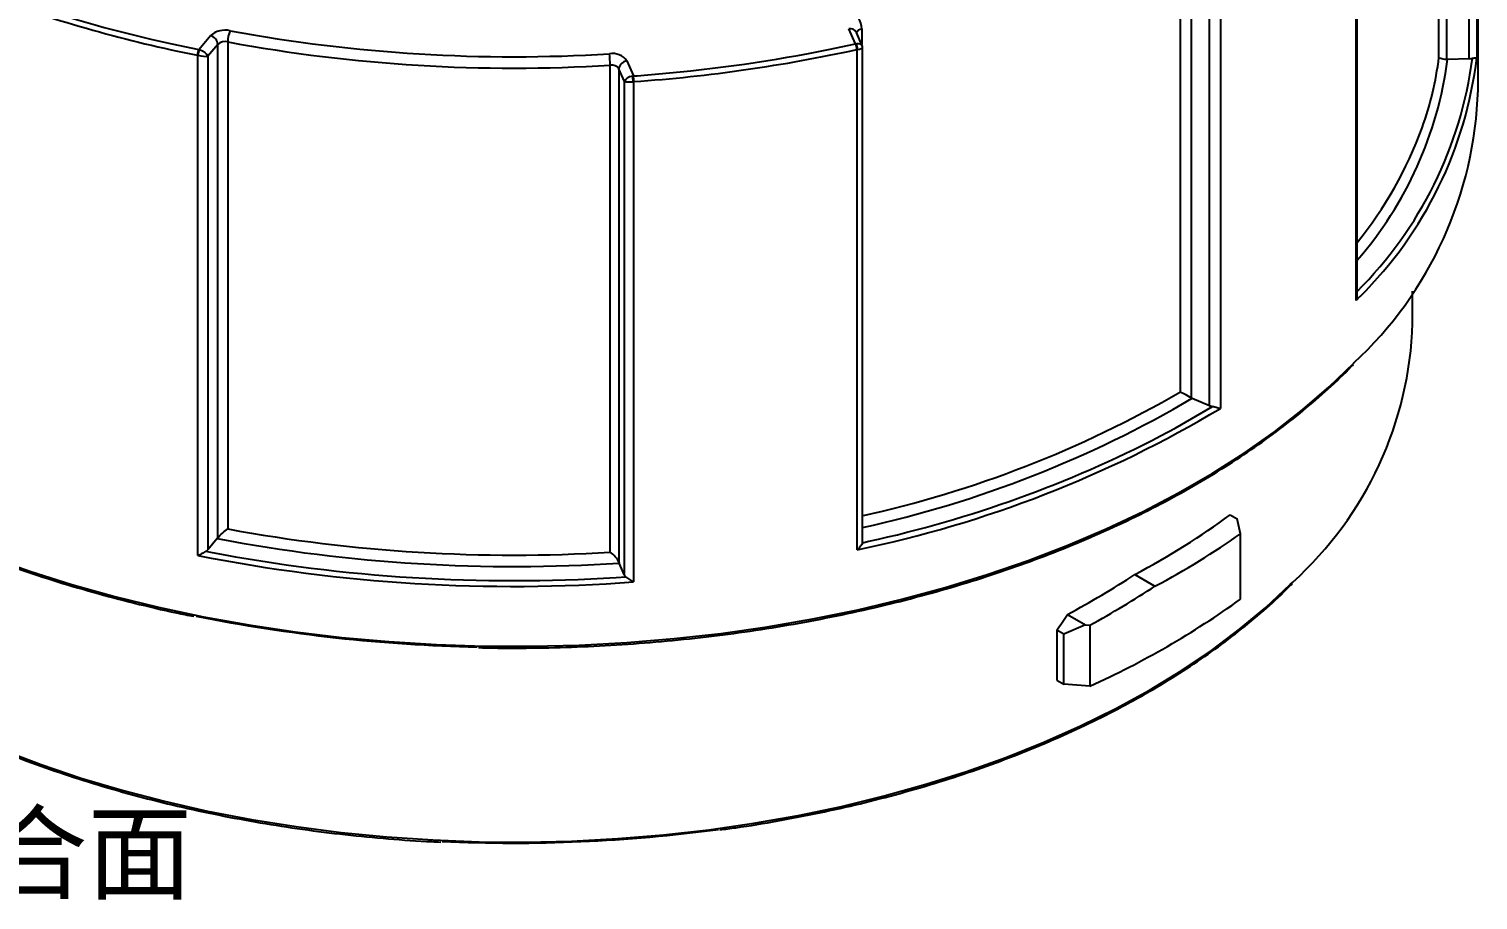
# Model space of a CAD drawing. Header units: millimetres. Extents: x 2517 to 6633, y 792 to 3241.
# Drawn here: x 3357.27 to 3385.64, y 928.48 to 945.54 of the extents above; entities that cross this region are included whole.
import ezdxf

# ---------------------------------------------------------------- set-up
doc = ezdxf.new("R2010")
doc.units = ezdxf.units.MM
doc.layers.add('实线', color=7, linetype='Continuous', lineweight=25)
doc.styles.get("Standard").update_dxf_attribs({"font": 'simfang.ttf'})

msp = doc.modelspace()

# ---------------------------------------------------------------- linework, layer by layer
at = {"layer": '实线'}
for p, q in [((3385.6378, 944.3448), (3385.6378, 955.3191)), ((3385.6141, 954.7724), (3385.6141, 944.9744)), ((3384.8729, 944.9793), (3384.8729, 954.5165)), ((3385.0213, 954.6021), (3385.0213, 944.9355)), ((3385.4655, 944.9522), (3385.4655, 954.6201)), ((3383.2502, 940.2153), (3383.2502, 950.0133)), ((3383.2705, 940.3035), (3383.2705, 950.0463)), ((3379.8139, 938.4298), (3379.8139, 947.967)), ((3380.0229, 947.9775), (3380.0229, 938.3108)), ((3380.3831, 938.1586), (3380.3831, 947.8264)), ((3380.5944, 947.9031), (3380.5944, 938.1051)), ((3360.5885, 945.1324), (3360.819, 945.4052)), ((3373.447, 945.2416), (3373.3198, 945.5362)), ((3373.4646, 945.4734), (3373.4667, 945.4689)), ((3373.5807, 945.205), (3373.4667, 945.4689)), ((3373.5703, 945.5358), (3373.5703, 945.2291)), ((3360.9628, 945.2341), (3360.7676, 945.0031)), ((3360.9628, 935.5674), (3360.9628, 945.2341)), ((3361.1559, 945.2815), (3361.1559, 935.7443)), ((3373.4845, 935.3366), (3373.4845, 945.1347)), ((3373.5875, 935.4883), (3373.5875, 945.1719)), ((3360.5714, 935.2231), (3360.5714, 945.0211)), ((3360.7676, 945.0031), (3360.7676, 935.3352)), ((3368.6458, 935.2898), (3368.6458, 944.827)), ((3368.9729, 944.9105), (3369.1001, 944.6159)), ((3385.4655, 944.9522), (3385.0431, 944.9352)), ((3368.9254, 944.5081), (3368.8177, 944.7575)), ((3368.8177, 944.7575), (3368.8177, 935.0908)), ((3369.1001, 944.6159), (3369.1736, 944.6214)), ((3368.9254, 934.8402), (3368.9254, 944.5081)), ((3369.1005, 944.5036), (3369.1005, 934.7056)), ((3383.327, 940.2957), (3383.2502, 940.2153)), ((3384.3578, 939.7721), (3384.3578, 940.4)), ((3380.3831, 938.1586), (3380.0406, 938.3022)), ((3380.7837, 936.0188), (3380.9199, 935.9402)), ((3380.9884, 935.6481), (3380.9199, 935.9402)), ((3360.9532, 935.5549), (3360.7676, 935.3352)), ((3373.5856, 935.4739), (3373.7117, 935.5026)), ((3380.9884, 934.3699), (3380.9884, 935.6481)), ((3360.7289, 935.3061), (3360.8211, 935.2882)), ((3368.9254, 934.8402), (3368.8229, 935.0774)), ((3368.7649, 934.7949), (3368.9527, 934.8071)), ((3378.9169, 934.8505), (3379.3129, 934.6219)), ((3377.5998, 934.0687), (3377.955, 933.8636)), ((3377.3896, 933.7605), (3377.3896, 932.7857)), ((3377.5258, 933.6819), (3377.3896, 933.7605)), ((3377.955, 933.8636), (3377.5258, 933.6819)), ((3377.955, 933.8636), (3378.0395, 933.8608)), ((3378.0395, 933.8608), (3378.0395, 932.6675)), ((3377.5258, 932.707), (3377.5258, 933.6819)), ((3377.3896, 932.7857), (3377.5258, 932.707)), ((3378.0395, 932.6675), (3377.5258, 932.707))]:
    msp.add_line(p, q, dxfattribs=at)
at = {"layer": '实线', "flags": 128}
for points in [[(3359.6503, 945.3369), (3360.061, 945.2433), (3360.5885, 945.1324)], [(3372.5254, 945.0547), (3372.9195, 945.1309), (3373.447, 945.2416)], [(3356.4881, 935.199), (3357.2842, 934.917), (3358.1034, 934.6581), (3358.9438, 934.4229), (3359.8033, 934.2119), (3360.6798, 934.0258), (3361.5713, 933.8649), (3362.4754, 933.7297), (3363.39, 933.6204), (3364.3128, 933.5374), (3365.2416, 933.4808), (3366.1741, 933.4508), (3367.1081, 933.4474), (3368.0412, 933.4708), (3368.9711, 933.5207), (3369.8957, 933.5972), (3370.8125, 933.6999), (3371.7195, 933.8287), (3372.6143, 933.9832), (3373.4947, 934.1631), (3374.3587, 934.3679), (3375.2041, 934.5971), (3376.0288, 934.8501), (3376.8308, 935.1264), (3377.6082, 935.4253), (3378.359, 935.7459), (3379.0815, 936.0877), (3379.7737, 936.4496), (3380.4341, 936.8309), (3381.0611, 937.2305), (3381.653, 937.6475), (3382.2085, 938.081), (3382.7262, 938.5297), (3383.2048, 938.9927), (3383.2078, 938.9958)], [(3379.4224, 937.5649), (3379.7056, 937.7171), (3380.441, 938.1433)], [(3356.7456, 931.4161), (3357.504, 931.1297), (3358.2869, 930.8661), (3359.0923, 930.6262), (3359.9181, 930.4105), (3360.762, 930.2196), (3361.6217, 930.0541), (3362.4951, 929.9144), (3363.3798, 929.8008), (3364.2735, 929.7136), (3365.1737, 929.6531), (3366.0782, 929.6194), (3366.9844, 929.6127), (3367.8901, 929.6329), (3368.7927, 929.68), (3369.69, 929.7539), (3370.5795, 929.8543), (3371.4588, 929.981), (3372.3257, 930.1337), (3373.1778, 930.3119), (3374.0129, 930.5153), (3374.8287, 930.7431), (3375.6232, 930.995), (3376.3941, 931.2701), (3377.1395, 931.5677), (3377.8573, 931.8871), (3378.5458, 932.2274), (3379.2029, 932.5877), (3379.8271, 932.9671), (3380.4166, 933.3645), (3380.9699, 933.7789), (3381.4854, 934.2092), (3381.962, 934.6543), (3382.013, 934.7051)]]:
    msp.add_lwpolyline(points, dxfattribs=at)
at = {"layer": '实线'}
for centre, radius, start, end in [((3365.715, 971.0744), 26.5557, 249.73812, 258.81149), ((3365.621, 970.7932), 26.1471, 250.21024, 256.79993), ((3373.1401, 945.5329), 0.4302, 0.38879, 30.63349), ((3361.1028, 945.0827), 0.4296, 76.20209, 131.35636), ((3360.7688, 945.2171), 0.1947, 5.0039, 75.07723), ((3361.6723, 945.2796), 0.5164, 154.74512, 179.79865), ((3366.7555, 975.5723), 30.5803, 259.54301, 273.51261), ((3373.3509, 945.4094), 0.1305, 29.39285, 103.77806), ((3373.5824, 945.4176), 0.1188, 95.85924, 159.66326), ((3360.8058, 945.0224), 0.2436, 153.1544, 179.75057), ((3360.9011, 944.9716), 0.3334, 152.19, 171.46317), ((3361.1047, 945.0728), 0.2148, 76.20231, 131.35602), ((3366.7555, 975.6211), 30.852, 259.54299, 273.51263), ((3366.9268, 975.1519), 30.7248, 274.07474, 282.30638), ((3373.2496, 945.1318), 0.2259, 0.32633, 29.07734), ((3373.302, 945.1589), 0.1842, 352.42735, 27.50629), ((3368.6886, 944.702), 0.3525, 36.24685, 99.70977), ((3367.1524, 944.8272), 1.4933, 359.9908, 8.55982), ((3368.6755, 944.6533), 0.1763, 36.24666, 99.70986), ((3368.9886, 944.7392), 0.172, 95.25083, 173.91052), ((3366.8989, 975.3929), 30.8555, 274.22774, 280.5066), ((3377.7328, 945.9748), 7.8594, 314.79577, 352.59585), ((3377.6254, 945.9165), 7.4823, 318.97719, 352.46346), ((3377.7578, 945.9164), 7.9126, 314.73629, 353.1625), ((3378.4944, 945.7718), 6.4275, 340.24007, 352.91727), ((3385.4561, 945.2077), 0.2557, 272.1022, 286.03922), ((3367.1233, 944.2126), 1.9985, 8.37493, 11.55813), ((3368.486, 944.5049), 0.624, 359.99441, 10.25382), ((3378.027, 944.5759), 7.6144, 312.87504, 358.26037), ((3377.171, 946.2953), 7.8501, 320.98573, 339.90969), ((3377.2225, 939.9981), 7.139, 312.14725, 358.18617), ((3368.8061, 957.4667), 21.9904, 282.51245, 300.03798), ((3368.84, 957.3775), 22.1205, 282.39329, 300.42061), ((3368.8465, 957.7616), 22.8996, 281.68534, 300.86509), ((3380.4699, 938.3705), 0.229, 247.73202, 262.73421), ((3368.683, 958.365), 23.4089, 282.40479, 297.30782), ((3366.7555, 966.0839), 30.852, 259.54299, 273.51263), ((3366.7565, 966.1099), 31.1012, 259.24593, 273.8097), ((3373.5332, 935.4883), 0.0543, 344.67264, 359.94743), ((3366.756, 966.6087), 31.9892, 258.85259, 274.20303), ((3360.6763, 935.4162), 0.1221, 295.56018, 318.434), ((3366.7555, 966.6433), 31.9117, 259.2827, 273.61029), ((3369.0032, 934.8766), 0.0858, 205.02484, 233.99824), ((3371.0103, 948.249), 17.0937, 294.28127, 305.71336), ((3366.6752, 964.6194), 31.1915, 258.65439, 268.83476), ((3366.7584, 959.6284), 30.036, 267.32425, 277.67378)]:
    msp.add_arc(centre, radius, start, end, dxfattribs=at)
for centre, major_axis, ratio, start_param, end_param in [((3360.6238, 945.0436), (0.1444, -0.0759), 0.4283059, 0.4605953, 1.9114461), ((3373.4275, 945.1561), (0.1549, 0.044), 0.497172, 0.0704217, 1.1865703), ((3373.4275, 945.1561), (0.16, 0.0163), 0.1793364, 5.0583749, 6.2642274), ((3360.6238, 945.0436), (0.1599, -0.0299), 0.2035259, 4.4165855, 5.8674363), ((3369.0806, 944.5304), (0.1549, 0.044), 0.497172, 1.4264613, 2.8773121), ((3369.0806, 944.5304), (0.16, 0.0163), 0.1793364, 3.3676331, 4.8184839), ((3366.7578, 942.1906), (17.5994, -0.2615), 0.5671246, 5.4834838, 5.6430029), ((3366.7578, 942.1906), (18.1594, -0.2698), 0.5671246, 5.4841848, 5.62129), ((3366.7578, 942.2249), (17.5763, 1.4615), 0.6251762, 5.3241307, 5.4231217), ((3366.7578, 942.2249), (18.1355, 1.508), 0.6251762, 5.330774, 5.4238227), ((3366.7578, 943.8172), (12.4456, 21.5552), 0.5773346, 4.5756398, 4.5907094)]:
    msp.add_ellipse(centre, major_axis=major_axis, ratio=ratio, start_param=start_param, end_param=end_param, dxfattribs=at)
for points in [[(3360.5885, 945.1324), (3360.5944, 945.131), (3360.6003, 945.1292), (3360.6062, 945.1272)], [(3373.447, 945.2416), (3373.4531, 945.2427), (3373.4593, 945.2435), (3373.4653, 945.244)], [(3373.4845, 945.1347), (3373.4815, 945.1343), (3373.4785, 945.1338), (3373.4755, 945.1331)], [(3360.5714, 945.0211), (3360.5683, 945.0221), (3360.5653, 945.0228), (3360.5622, 945.0234)], [(3385.0213, 944.9355), (3385.0285, 944.935), (3385.0358, 944.9349), (3385.0431, 944.9352)], [(3369.1001, 944.6159), (3369.0938, 944.6153), (3369.0875, 944.6143), (3369.0813, 944.613)], [(3369.1101, 944.5048), (3369.1069, 944.5046), (3369.1037, 944.5042), (3369.1005, 944.5036)], [(3380.0229, 938.3108), (3380.0288, 938.3076), (3380.0347, 938.3047), (3380.0406, 938.3022)], [(3360.9532, 935.5549), (3360.9564, 935.5587), (3360.9596, 935.5629), (3360.9628, 935.5674)], [(3368.8177, 935.0908), (3368.8194, 935.086), (3368.8212, 935.0815), (3368.8229, 935.0774)]]:
    msp.add_open_spline(points, degree=3, dxfattribs=at)
for points, knots in [([(3373.5865, 945.1718), (3373.5867, 945.1802), (3373.5869, 945.1922), (3373.5809, 945.2023), (3373.5792, 945.2054)], [0, 0, 0, 0, 0.7008437, 1, 1, 1, 1]), ([(3385.0213, 944.9355), (3384.974, 944.9388), (3384.9358, 944.9465), (3384.8876, 944.9625), (3384.8752, 944.9712), (3384.8729, 944.9793)], [0, 0, 0, 0, 0.5, 0.5, 1, 1, 1, 1]), ([(3385.5267, 944.962), (3385.5553, 944.9704), (3385.577, 944.9723), (3385.6056, 944.9746), (3385.6128, 944.9744), (3385.6141, 944.9744)], [0, 0, 0, 0, 0.5, 0.5, 1, 1, 1, 1]), ([(3383.2502, 940.2153), (3383.2505, 940.216), (3383.2545, 940.225), (3383.2659, 940.2541), (3383.2684, 940.2831), (3383.2702, 940.3035)], [0, 0, 0, 0, 0.0234809, 0.3145984, 1, 1, 1, 1]), ([(3350.4023, 938.8846), (3350.5045, 938.782), (3350.7548, 938.5309), (3351.1941, 938.1459), (3351.7133, 937.7287), (3352.2672, 937.3266), (3352.8527, 936.94), (3353.469, 936.5698), (3354.1146, 936.2169), (3354.7881, 935.882), (3355.488, 935.5658), (3356.2128, 935.269), (3356.9608, 934.9923), (3357.7305, 934.7364), (3358.5198, 934.5013), (3359.3282, 934.2894), (3359.9863, 934.1332), (3360.3793, 934.0559), (3360.4922, 934.0337)], [0, 0, 0, 0, 0.0457325, 0.1119728, 0.178224, 0.2444824, 0.3107449, 0.3770092, 0.4432731, 0.5095355, 0.5757954, 0.6420525, 0.7083065, 0.7745572, 0.8408047, 0.9070491, 0.9732907, 1, 1, 1, 1]), ([(3366.064, 933.4209), (3366.1169, 933.4192), (3366.4651, 933.4081), (3367.11, 933.411), (3367.9966, 933.4309), (3368.8806, 933.477), (3369.7599, 933.5466), (3370.6326, 933.6401), (3371.4967, 933.7572), (3372.3504, 933.8976), (3373.1918, 934.0611), (3374.019, 934.2473), (3374.8302, 934.4558), (3375.6236, 934.6861), (3376.3975, 934.9377), (3377.1501, 935.2102), (3377.8798, 935.5028), (3378.585, 935.8151), (3379.2641, 936.1462), (3379.9157, 936.4955), (3380.5382, 936.8622), (3381.1304, 937.2455), (3381.6905, 937.6447), (3382.2188, 938.0585), (3382.7089, 938.4875), (3383.0335, 938.7898), (3383.1839, 938.952), (3383.1941, 938.963)], [0, 0, 0, 0, 0.007697, 0.0506906, 0.0936842, 0.136678, 0.1796723, 0.2226673, 0.2656632, 0.3086602, 0.3516586, 0.3946587, 0.4376604, 0.4806643, 0.5236704, 0.5666787, 0.6096896, 0.6527029, 0.6957188, 0.7387369, 0.7817572, 0.824779, 0.8678017, 0.9108239, 0.9538442, 0.9968606, 1, 1, 1, 1]), ([(3380.0229, 938.3108), (3379.9845, 938.3322), (3379.9402, 938.3573), (3379.8676, 938.3986), (3379.8369, 938.4163), (3379.8139, 938.4298)], [0, 0, 0, 0, 0.5, 0.5, 1, 1, 1, 1]), ([(3380.441, 938.1433), (3380.4721, 938.1391), (3380.5027, 938.1301), (3380.555, 938.1154), (3380.577, 938.109), (3380.5944, 938.1051)], [0, 0, 0, 0, 0.5, 0.5, 1, 1, 1, 1]), ([(3360.9628, 935.5674), (3360.9836, 935.5973), (3361.0197, 935.634), (3361.0892, 935.6958), (3361.1244, 935.723), (3361.1559, 935.7443)], [0, 0, 0, 0, 0.5, 0.5, 1, 1, 1, 1]), ([(3373.5856, 935.4739), (3373.5806, 935.4557), (3373.5666, 935.4293), (3373.5305, 935.3801), (3373.5085, 935.3566), (3373.4845, 935.3366)], [0, 0, 0, 0, 0.5, 0.5, 1, 1, 1, 1]), ([(3360.7289, 935.3061), (3360.7048, 935.294), (3360.6765, 935.2765), (3360.6219, 935.2463), (3360.5955, 935.233), (3360.5714, 935.2231)], [0, 0, 0, 0, 0.5, 0.5, 1, 1, 1, 1]), ([(3368.8177, 935.0908), (3368.8062, 935.1227), (3368.7763, 935.1633), (3368.7133, 935.2332), (3368.6788, 935.2646), (3368.6458, 935.2898)], [0, 0, 0, 0, 0.5, 0.5, 1, 1, 1, 1]), ([(3351.5252, 934.6675), (3351.6135, 934.5786), (3351.8444, 934.3461), (3352.258, 933.9843), (3352.7604, 933.5818), (3353.2975, 933.1946), (3353.8662, 932.8229), (3354.4654, 932.4678), (3355.0938, 932.13), (3355.7497, 931.8104), (3356.4317, 931.5097), (3357.1382, 931.2287), (3357.8674, 930.9679), (3358.6176, 930.7279), (3359.387, 930.5094), (3360.1739, 930.3129), (3360.9763, 930.1388), (3361.7924, 929.9874), (3362.6202, 929.8593), (3363.4578, 929.7542), (3364.3034, 929.6748), (3364.9287, 929.6283), (3365.2724, 929.6157), (3365.3311, 929.6135)], [0, 0, 0, 0, 0.0312367, 0.0816704, 0.1321133, 0.1825623, 0.2330147, 0.2834685, 0.3339218, 0.3843737, 0.4348234, 0.4852707, 0.5357152, 0.5861571, 0.6365962, 0.6870329, 0.7374672, 0.7878995, 0.8383299, 0.8887587, 0.9391863, 0.989613, 1, 1, 1, 1]), ([(3368.9527, 934.8071), (3368.9719, 934.7923), (3368.9971, 934.7716), (3369.0487, 934.735), (3369.0751, 934.7185), (3369.1005, 934.7056)], [0, 0, 0, 0, 0.5, 0.5, 1, 1, 1, 1]), ([(3370.793, 929.8521), (3370.8968, 929.8655), (3371.2793, 929.9149), (3371.9304, 930.0245), (3372.7437, 930.1804), (3373.5422, 930.3605), (3374.3248, 930.5626), (3375.0896, 930.7866), (3375.8346, 931.0318), (3376.5582, 931.2978), (3377.2586, 931.5839), (3377.9342, 931.8894), (3378.5834, 932.2137), (3379.2045, 932.5559), (3379.7963, 932.9154), (3380.3571, 933.2912), (3380.8862, 933.6823), (3381.3796, 934.0888), (3381.75, 934.4194), (3381.943, 934.6184), (3381.9958, 934.6729)], [0, 0, 0, 0, 0.0222311, 0.0819117, 0.1415943, 0.2012795, 0.2609674, 0.3206584, 0.3803528, 0.4400509, 0.4997528, 0.5594586, 0.6191682, 0.6788814, 0.7385975, 0.7983158, 0.8580349, 0.9177525, 0.9774658, 1, 1, 1, 1])]:
    msp.add_open_spline(points, degree=3, knots=knots, dxfattribs=at)

# ---------------------------------------------------------------- texts
at = {"layer": '实线', "insert": (3351.2513, 929.3121), "char_height": 1.5, "width": 36.804944, "attachment_point": 5}
msp.add_mtext('定子铁芯外圆配合面', dxfattribs=at)

doc.saveas('drawing.dxf')
